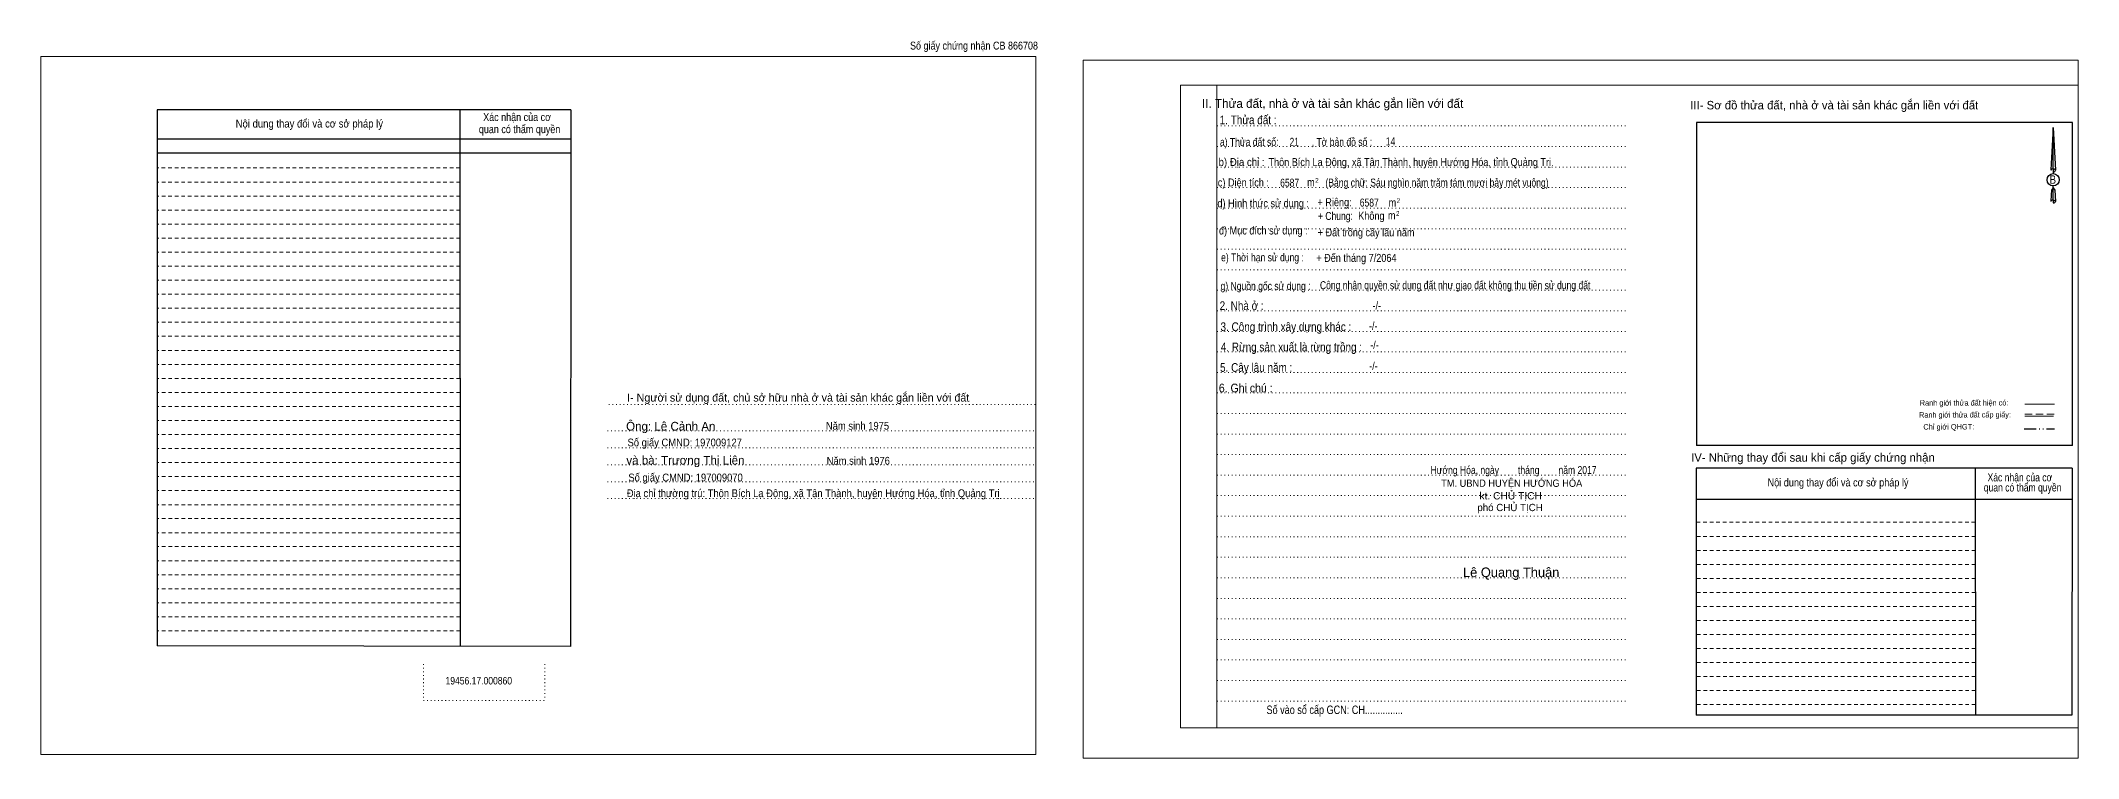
# Model space of a CAD drawing. Header units: metres. Extents: x 539170 to 542022, y 1835043 to 1836006.
# Drawn here: x 539170 to 540850, y 1835413 to 1836005 of the extents above; entities that cross this region are included whole.
import ezdxf
from ezdxf.enums import TextEntityAlignment as Align

# ---------------------------------------------------------------- set-up
doc = ezdxf.new("R2010")
doc.units = ezdxf.units.M
doc.header["$LTSCALE"] = 2
for name, pattern in [('DASH_DOUBLE_DOT', [9.2, 5, -1.2, 0.3, -1.2, 0.3, -1.2]), ('DOTTED', [1.5, 0.3, -1.2]), ('MEDIUM_DASHED', [4.5, 3, -1.5]), ('SHORT_DASHED', [2.7, 1.5, -1.2])]:
    doc.linetypes.add(name, pattern=pattern)
for name, color, linetype, lineweight in [('1', 7, 'DOTTED', 13), ('2', 7, 'SHORT_DASHED', 13), ('28', 7, 'Continuous', 25), ('5', 7, 'Continuous', 13), ('63', 7, 'Continuous', 13)]:
    doc.layers.add(name, color=color, linetype=linetype, lineweight=lineweight)
for name, color, linetype in [('18', 7, 'Continuous'), ('3', 7, 'Continuous'), ('4', 7, 'Continuous'), ('40', 7, 'Continuous')]:
    doc.layers.add(name, color=color, linetype=linetype)

msp = doc.modelspace()

# ---------------------------------------------------------------- linework, layer by layer
at = {"layer": '1', "linetype": 'Continuous'}
for p, q in [((540109.75, 1835968.04), (540850.15, 1835968.04)), ((540109.75, 1835968.04), (540109.75, 1835438.04)), ((540850.15, 1835968.04), (540850.15, 1835433.64)), ((540109.75, 1835438.04), (540850.15, 1835438.04))]:
    msp.add_line(p, q, dxfattribs=at)
at = {"layer": '1'}
for p, q in [((540139.75, 1835968.04), (540139.75, 1835438.04)), ((540140.07, 1835934.44), (540478.23, 1835934.44)), ((540140.07, 1835917.48), (540478.23, 1835917.48)), ((540140.07, 1835900.6), (540478.23, 1835900.6)), ((540140.07, 1835883.64), (540478.23, 1835883.64)), ((540140.07, 1835866.68), (540478.23, 1835866.68)), ((540140.07, 1835849.72), (540478.23, 1835849.72)), ((540140.07, 1835832.76), (540478.23, 1835832.76)), ((540140.07, 1835815.88), (540478.23, 1835815.88)), ((540140.07, 1835798.92), (540478.23, 1835798.92)), ((540140.07, 1835781.96), (540478.23, 1835781.96)), ((540140.07, 1835765), (540478.23, 1835765)), ((540140.07, 1835748.12), (540478.23, 1835748.12)), ((540140.07, 1835731.16), (540478.23, 1835731.16)), ((539638.31, 1835704.6), (539990.51, 1835704.6)), ((540140.07, 1835714.2), (540478.23, 1835714.2)), ((540140.07, 1835697.24), (540478.23, 1835697.24)), ((539637.11, 1835683), (539989.31, 1835683)), ((539637.11, 1835669), (539989.31, 1835669)), ((540140.07, 1835680.28), (540478.23, 1835680.28)), ((539637.11, 1835655), (539989.31, 1835655)), ((540140.07, 1835663.32), (540478.23, 1835663.32)), ((539637.11, 1835641), (539989.31, 1835641)), ((540140.07, 1835646.44), (540478.23, 1835646.44)), ((539637.11, 1835627), (539989.31, 1835627)), ((540140.07, 1835629.48), (540478.23, 1835629.48)), ((540140.07, 1835612.52), (540478.23, 1835612.52)), ((540140.07, 1835595.56), (540478.23, 1835595.56)), ((540140.07, 1835578.68), (540478.23, 1835578.68)), ((540140.07, 1835561.72), (540478.23, 1835561.72)), ((540140.07, 1835544.76), (540478.23, 1835544.76)), ((540140.07, 1835527.8), (540478.23, 1835527.8)), ((540140.07, 1835510.84), (540478.23, 1835510.84)), ((539485.39, 1835490.52), (539485.39, 1835460.44)), ((539585.35, 1835490.52), (539585.35, 1835460.44)), ((540140.07, 1835493.96), (540478.23, 1835493.96)), ((540140.07, 1835477), (540478.23, 1835477)), ((539485.39, 1835460.44), (539585.35, 1835460.44)), ((540140.07, 1835460.04), (540478.23, 1835460.04))]:
    msp.add_line(p, q, dxfattribs=at)
at = {"layer": '1', "linetype": 'Continuous'}
for points in [[(539169.75, 1835415.88), (539990.55, 1835415.88), (539990.55, 1835991.88), (539169.75, 1835991.88)], [(539169.75, 1835991.88), (539990.55, 1835991.88), (539990.55, 1835415.88), (539169.75, 1835415.88)], [(539169.75, 1835415.88), (539990.55, 1835415.88), (539990.55, 1835991.88), (539169.75, 1835991.88)], [(540029.35, 1835412.84), (540850.15, 1835412.84), (540850.15, 1835988.84), (540029.35, 1835988.84)], [(540139.75, 1835968.04), (540850.15, 1835968.04), (540850.15, 1835438.04), (540139.75, 1835438.04)]]:
    msp.add_lwpolyline(points, close=True, dxfattribs=at)
at = {"layer": '2', "linetype": 'Continuous', "lineweight": 25}
for p, q in [((539606.87, 1835947.72), (539265.75, 1835947.72)), ((539265.75, 1835947.72), (539265.75, 1835505.64)), ((539515.47, 1835947.72), (539515.59, 1835505.32)), ((539606.87, 1835923.56), (539266.23, 1835923.56)), ((539606.87, 1835912.04), (539266.23, 1835912.04))]:
    msp.add_line(p, q, dxfattribs=at)
at = {"layer": '2'}
for p, q in [((539515.47, 1835899.8), (539265.75, 1835899.8)), ((539515.51, 1835888.2), (539265.75, 1835888.2)), ((539515.51, 1835888.2), (539265.75, 1835888.2)), ((539515.51, 1835876.6), (539265.75, 1835876.6)), ((539515.51, 1835865.08), (539265.75, 1835865.08)), ((539515.51, 1835853.48), (539265.75, 1835853.48)), ((539515.51, 1835841.88), (539265.75, 1835841.88)), ((539515.51, 1835830.36), (539265.75, 1835830.36)), ((539515.51, 1835818.76), (539265.75, 1835818.76)), ((539515.51, 1835807.24), (539265.75, 1835807.24)), ((539515.51, 1835795.64), (539265.75, 1835795.64)), ((539515.55, 1835784.04), (539265.75, 1835784.04)), ((539515.55, 1835772.52), (539265.75, 1835772.52)), ((539515.55, 1835760.92), (539265.75, 1835760.92)), ((539515.55, 1835749.32), (539265.75, 1835749.32)), ((539515.59, 1835737.8), (539265.75, 1835737.8)), ((539515.59, 1835726.2), (539265.75, 1835726.2)), ((539515.59, 1835714.68), (539265.75, 1835714.68)), ((539515.59, 1835703.08), (539265.75, 1835703.08)), ((539515.59, 1835691.48), (539265.75, 1835691.48)), ((539515.59, 1835679.96), (539265.75, 1835679.96)), ((539515.59, 1835668.36), (539265.75, 1835668.36)), ((539515.59, 1835656.76), (539265.75, 1835656.76)), ((539515.59, 1835645.24), (539265.75, 1835645.24)), ((539515.59, 1835633.64), (539265.75, 1835633.64)), ((539515.59, 1835622.04), (539265.75, 1835622.04)), ((539515.63, 1835610.52), (539265.75, 1835610.52)), ((539515.63, 1835598.92), (539265.75, 1835598.92)), ((539515.63, 1835587.4), (539265.75, 1835587.4)), ((540765.27, 1835595.88), (540534.95, 1835595.88)), ((539515.67, 1835575.8), (539265.75, 1835575.8)), ((540765.27, 1835584.36), (540534.95, 1835584.36)), ((540765.27, 1835572.76), (540534.95, 1835572.76)), ((539515.67, 1835564.2), (539265.75, 1835564.2)), ((539515.67, 1835552.68), (539265.75, 1835552.68)), ((540765.27, 1835561.24), (540534.95, 1835561.24)), ((539515.67, 1835541.08), (539265.75, 1835541.08)), ((540765.31, 1835549.64), (540534.95, 1835549.64)), ((540765.35, 1835538.04), (540534.95, 1835538.04)), ((539515.67, 1835529.48), (539265.75, 1835529.48)), ((539515.67, 1835517.96), (539265.75, 1835517.96)), ((540765.35, 1835526.52), (540534.95, 1835526.52)), ((540765.35, 1835514.92), (540534.95, 1835514.92)), ((540765.35, 1835503.32), (540534.95, 1835503.32)), ((540765.39, 1835491.8), (540534.95, 1835491.8)), ((540765.39, 1835480.2), (540534.95, 1835480.2)), ((540765.43, 1835468.68), (540534.95, 1835468.68)), ((540765.43, 1835457.08), (540534.95, 1835457.08))]:
    msp.add_line(p, q, dxfattribs=at)
at = {"layer": '2', "linetype": 'Continuous', "lineweight": 25}
msp.add_lwpolyline([(539606.87, 1835947.72), (539606.63, 1835505.16), (539265.75, 1835505.64)], dxfattribs=at)
at = {"layer": '28'}
for p, q in [((540845.35, 1835937.4), (540535.23, 1835937.4)), ((540829.39, 1835933.24), (540831.27, 1835897.88)), ((540829.39, 1835933.24), (540831.27, 1835897.88)), ((540829.39, 1835933.24), (540831.27, 1835897.88)), ((540827.87, 1835903.4), (540827.59, 1835897.96)), ((540829.39, 1835899.08), (540829.39, 1835897.72)), ((540829.39, 1835897.72), (540829.39, 1835896.68)), ((540829.39, 1835896.68), (540829.39, 1835895.32)), ((540829.39, 1835896.68), (540829.39, 1835895.32)), ((540829.39, 1835896.68), (540829.39, 1835895.32)), ((540831.27, 1835897.88), (540831.27, 1835897.96)), ((540829.39, 1835883.4), (540829.39, 1835885)), ((540829.39, 1835883.4), (540829.39, 1835885)), ((540829.39, 1835883.4), (540829.39, 1835885)), ((540829.39, 1835883.4), (540830.79, 1835881.48)), ((540829.39, 1835883.4), (540830.79, 1835881.48)), ((540829.39, 1835883.4), (540830.79, 1835881.48)), ((540829.39, 1835873.4), (540829.39, 1835872.04)), ((540829.39, 1835872.04), (540829.39, 1835871)), ((540830.79, 1835881.48), (540831.27, 1835872.2)), ((540830.79, 1835881.48), (540831.27, 1835872.2)), ((540830.79, 1835881.48), (540831.27, 1835872.2)), ((540831.27, 1835872.2), (540831.27, 1835872.28)), ((540765.27, 1835652.04), (540765.43, 1835448.52)), ((540845.03, 1835652.04), (540844.87, 1835448.52)), ((540844.99, 1835626.2), (540534.95, 1835626.2)), ((540844.87, 1835448.52), (540534.95, 1835448.52))]:
    msp.add_line(p, q, dxfattribs=at)
at = {"layer": '28', "lineweight": 13}
msp.add_line((540806.07, 1835704.92), (540830.43, 1835704.92), dxfattribs=at)
at = {"layer": '28', "linetype": 'MEDIUM_DASHED', "lineweight": 13}
msp.add_line((540806.23, 1835696.76), (540830.23, 1835696.76), dxfattribs=at)
at = {"layer": '28', "linetype": 'SHORT_DASHED', "lineweight": 13}
msp.add_line((540765.23, 1835607.48), (540534.95, 1835607.48), dxfattribs=at)
at = {"layer": '28'}
for points in [[(540829.39, 1835899.08), (540829.39, 1835933.24), (540827.87, 1835903.4)], [(540829.39, 1835873.4), (540829.39, 1835883.4), (540828.07, 1835881.48), (540827.87, 1835877.72), (540827.59, 1835872.28)], [(540845.03, 1835652.04), (540534.95, 1835652.04), (540534.95, 1835448.52)]]:
    msp.add_lwpolyline(points, dxfattribs=at)
msp.add_ellipse((540829.454, 1835890.079), major_axis=(0, 5.032), ratio=0.983453, dxfattribs=at)
for centre, start_param, end_param in [((540829.456, 1835897.833), 1.57079633, 3.07445202), ((540829.456, 1835897.833), 0.06714063, 1.57079633), ((540829.456, 1835897.833), 4.71238898, 6.28318531), ((540829.456, 1835872.151), 2.49106941, 3.07427841), ((540829.456, 1835872.151), 1.57079633, 2.49106941), ((540829.456, 1835872.151), 0.06714063, 1.57079633), ((540829.456, 1835872.151), 4.71238898, 6.28318531)]:
    msp.add_ellipse(centre, major_axis=(1.814, 0), ratio=0.655448, start_param=start_param, end_param=end_param, dxfattribs=at)
at = {"layer": '5', "linetype": 'DOTTED'}
msp.add_line((540139.75, 1835968.04), (540139.75, 1835438.04), dxfattribs=at)
at = {"layer": '63', "lineweight": 25}
for p, q in [((540535.23, 1835937.4), (540535.23, 1835670.84)), ((540845.35, 1835670.84), (540845.35, 1835937.4)), ((540845.35, 1835670.84), (540535.23, 1835670.84))]:
    msp.add_line(p, q, dxfattribs=at)
at = {"layer": '63'}
msp.add_line((540806.23, 1835695), (540829.67, 1835695), dxfattribs=at)
msp.add_line((540806.23, 1835695), (540829.67, 1835695), dxfattribs=at)
at = {"layer": '63', "linetype": 'DASH_DOUBLE_DOT', "lineweight": 25}
msp.add_line((540805.51, 1835684.56), (540830.47, 1835684.56), dxfattribs=at)

# ---------------------------------------------------------------- texts
at = {"layer": '18'}
for s, height, p in [('II. Thửa đất, nhà ở và tài sản khác gắn liền với đất', 7.201, (540235.195, 1835949.4)), ('Ông: Lê Cảnh An', 7.13, (539689.355, 1835683.2)), ('và bà: Trương Thị Liên', 7.13, (539701.435, 1835655.13)), ('phó CHỦ TỊCH', 6, (540381.515, 1835616.72)), ('Lê Quang Thuận', 7.92, (540382.465, 1835562.28))]:
    msp.add_text(s, height=height, dxfattribs=at).set_placement(p, align=Align.CENTER)
for s, height, width, p in [('1. Thửa đất :', 7.201, 0.85, (540165.545, 1835935.88)), ('a) Thửa đất số:              , Tờ bản đồ số : ', 6.601, 0.8, (540205.985, 1835917.96)), ('14', 6.6, 0.8, (540282.975, 1835918.44)), ('b) Địa chỉ : ', 6.601, 0.9, (540161.23, 1835901.4)), (' Thôn Bích La Đông, xã Tân Thành, huyện Hướng Hóa, tỉnh Quảng Trị.', 6.6, 0.85, (540298.84, 1835901.36)), ('c) Diện tích :                                                   ', 6.601, 0.85, (540214.77, 1835884.52)), ('6587', 6.6, 0.8, (540199.79, 1835884.36)), (' m', 6.601, 0.85, (540216.265, 1835884.68)), ('2', 4, 0.75, (540222.255, 1835887.56)), ('(Bằng chữ: Sáu nghìn năm trăm tám mươi bảy mét vuông)', 6.6, 0.8, (540321.31, 1835884.44)), ('d) Hình thức sử dụng :', 6.601, 0.85, (540177.935, 1835867.4)), ('+ Riêng: ', 6.601, 0.85, (540237.855, 1835868.28)), ('6587', 6.6, 0.8, (540265.43, 1835867.96)), (' m', 6.601, 0.85, (540283.465, 1835867.96)), ('2', 4, 0.75, (540289.455, 1835870.84)), ('       + Chung:', 6.601, 0.8, (540230.655, 1835856.92)), ('Không', 6.601, 0.85, (540267.175, 1835857.08)), (' m', 6.601, 0.85, (540282.905, 1835857.4)), ('2', 4, 0.75, (540288.935, 1835860.28)), ('đ) Mục đích sử dụng :', 6.601, 0.85, (540178.02, 1835844.92)), ('e) Thời hạn sử dụng :', 6.601, 0.8, (540177.345, 1835822.76)), ('+ Đến tháng 7/2064', 6.6, 0.85, (540254.815, 1835822.32)), ('g) Nguồn gốc sử dụng :', 6.601, 0.8, (540179.9, 1835799.16)), ('2. Nhà ở :', 7.201, 0.85, (540160.185, 1835782.6)), ('3. Công trình xây dựng khác :', 7.201, 0.85, (540196.68, 1835765.24)), ('4. Rừng sản xuất là rừng trồng :', 7.201, 0.85, (540201.225, 1835748.52)), ('5. Cây lâu năm :', 7.201, 0.85, (540172.17, 1835731.64)), ('6. Ghi chú :', 7.201, 0.9, (540163.545, 1835714.68)), ('Hướng Hóa, ngày        tháng        năm 2017', 6.6, 0.8, (540384.41, 1835647.32)), ('TM. UBND HUYỆN HƯỚNG HÓA', 6, 0.95, (540382.895, 1835636.76)), ('kt. CHỦ TỊCH', 6, 1.05, (540382.06, 1835626.36)), ('19456.17.000860', 6.2, 0.85, (539531.025, 1835473.72)), ('Số vào sổ cấp GCN: CH...............', 7, 0.8, (540236.87, 1835449.32))]:
    msp.add_text(s, height=height, dxfattribs=dict(at, width=width)).set_placement(p, align=Align.CENTER)
at = {"layer": '2'}
for s, width, p in [('Nội dung thay đổi và cơ sở pháp lý', 0.9, (539391.27, 1835933.16)), ('Nội dung thay đổi và cơ sở pháp lý', 0.9, (539391.27, 1835933.16)), ('Xác nhận của cơ', 0.85, (539562.62, 1835938.52)), ('Xác nhận của cơ', 0.85, (539562.62, 1835938.52)), (' quan có thẩm quyền', 0.85, (539563.635, 1835928.52)), (' quan có thẩm quyền', 0.85, (539563.635, 1835928.52))]:
    msp.add_text(s, height=6.522, dxfattribs=dict(at, width=width)).set_placement(p, align=Align.CENTER)
at = {"layer": '28'}
for s, height, width, p in [('B', 6.912, 0.85, (540829.22, 1835886.76)), ('-/-', 6.601, 0.85, (540271.665, 1835783)), ('-/-', 6.601, 0.85, (540268.705, 1835766.28)), ('-/-', 6.601, 0.85, (540269.745, 1835750.52)), ('-/-', 6.601, 0.85, (540268.905, 1835733.16)), ('Năm sinh 1975', 6.44, 0.9, (539843.355, 1835683.88)), ('Số giấy CMND: 197009127', 6.44, 0.9, (539700.875, 1835670.12)), ('Năm sinh 1976', 6.44, 0.9, (539844, 1835655.04)), ('Số giấy CMND: 197009070', 6.44, 0.9, (539701.55, 1835641.24)), ('Nội dung thay đổi và cơ sở pháp lý', 6.601, 0.85, (540652.04, 1835637.08)), (' quan có thẩm quyền', 6.601, 0.8, (540803.255, 1835632.92)), ('Xác nhận của cơ', 6.601, 0.8, (540801.985, 1835641.24)), ('Địa chỉ thường trú: Thôn Bích La Đông, xã Tân Thành, huyện Hướng Hóa, tỉnh Quảng Trị', 6.44, 0.9, (539806.81, 1835628.25))]:
    msp.add_text(s, height=height, dxfattribs=dict(at, width=width)).set_placement(p, align=Align.CENTER)
for s, height, p in [('I- Người sử dụng đất, chủ sở hữu nhà ở và tài sản khác gắn liền với đất', 6.611, (539794.435, 1835707.08)), ('IV- Những thay đổi sau khi cấp giấy chứng nhận', 7.001, (540631.34, 1835657.48))]:
    msp.add_text(s, height=height, dxfattribs=at).set_placement(p, align=Align.CENTER)
at = {"layer": '28', "width": 0.8}
msp.add_text('Ranh giới thửa đất hiện có:', height=4.513, rotation=0.135, dxfattribs=at).set_placement((540756.025, 1835703.79), align=Align.CENTER)
at = {"layer": '3'}
for s, width, p in [('+ Đất trồng cây lâu năm', 0.85, (540262.795, 1835843.4)), ('Công nhận quyền sử dụng đất như giao đất không thu tiền sử dụng đất', 0.8, (540336.26, 1835799.8))]:
    msp.add_text(s, height=6.6, dxfattribs=dict(at, width=width)).set_placement(p, align=Align.CENTER)
at = {"layer": '4', "width": 0.75}
msp.add_text('21', height=6.6, dxfattribs=at).set_placement((540203.49, 1835918.12), align=Align.CENTER)
at = {"layer": '40', "width": 0.85}
msp.add_text('Số giấy chứng nhận CB 866708', height=6.52, dxfattribs=at).set_placement((539939.44, 1835997.48), align=Align.CENTER)
at = {"layer": '63'}
msp.add_text('III- Sơ đồ thửa đất, nhà ở và tài sản khác gắn liền với đất', height=7.001, dxfattribs=at).set_placement((540648.89, 1835948.12), align=Align.CENTER)
for s, width, p in [('Chỉ giới QHGT:', 0.85, (540743.415, 1835684.042)), ('Ranh giới thửa đất cấp giấy:', 0.8, (540756.755, 1835693.953))]:
    msp.add_text(s, height=4.493, rotation=0.135, dxfattribs=dict(at, width=width)).set_placement(p, align=Align.CENTER)

doc.saveas('drawing.dxf')
